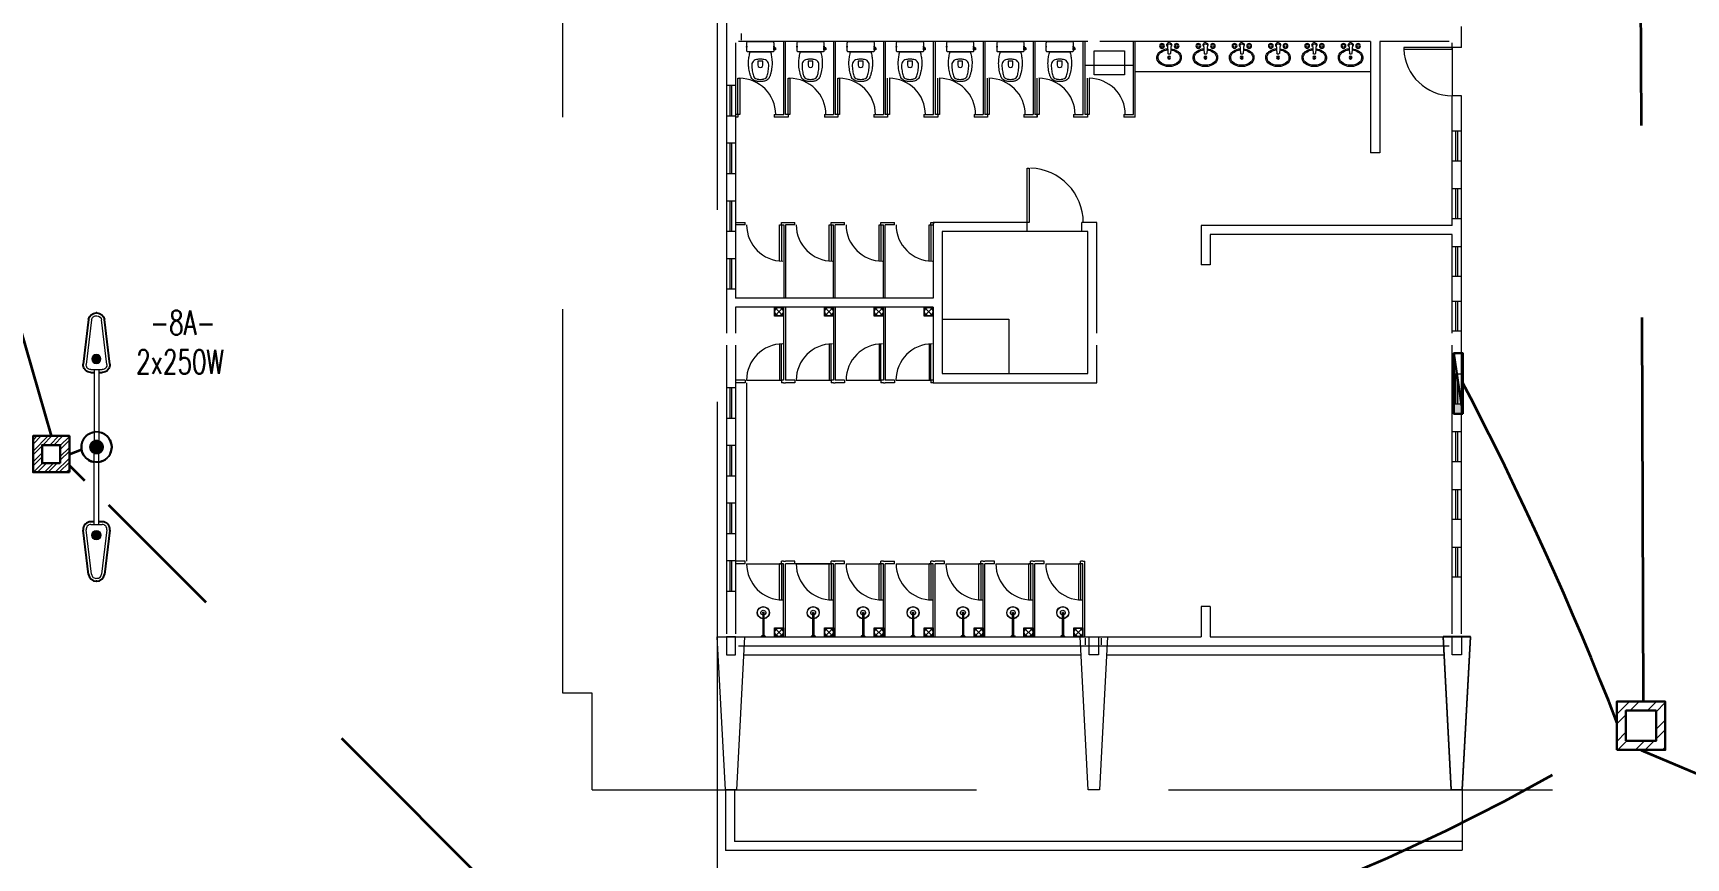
# Model space of a CAD drawing. Header units: millimetres. Extents: x 214 to 1190, y -192 to 1092.
# Drawn here: x 643.88 to 671.2, y 932.6 to 946.25 of the extents above; entities that cross this region are included whole.
import ezdxf

# ---------------------------------------------------------------- set-up
doc = ezdxf.new("R2010")
doc.units = ezdxf.units.MM
doc.linetypes.add('HIDDEN', pattern=[9.525, 6.35, -3.175])
doc.linetypes.add('HIDDEN2', pattern=[4.7625, 3.175, -1.5875])
for name, color, linetype, lineweight in [('I-ARQ', 8, 'Continuous', 0), ('I-CAIXAS', 3, 'Continuous', 30), ('I-ELET_PISO', 5, 'HIDDEN', 35), ('I-LUMINÁRIA_EXT', 4, 'Continuous', 25), ('I-POSTES', 4, 'Continuous', 25), ('I-TEXTOS', 2, 'Continuous', 25)]:
    doc.layers.add(name, color=color, linetype=linetype, lineweight=lineweight)
doc.styles.add('ROMANS', font='ROMANS.SHX', dxfattribs={"height": 0.25})

# ---------------------------------------------------------------- blocks, each defined once
blk = doc.blocks.new('Coval2')
for p, q in [((-0.031, -0.032), (-0.02, -0.178)), ((0.031, -0.032), (0.022, -0.178))]:
    blk.add_line(p, q)
for centre, radius in [((-0.122, -0.056), 0.0398), ((-0.122, -0.056), 0.0218), ((0.12, -0.055), 0.0406), ((0.12, -0.055), 0.0228)]:
    blk.add_circle(centre, radius)
at = {"color": 0}
for radius in [0.0248, 0.0188, 0.0146]:
    blk.add_circle((0.002, -0.248), radius, dxfattribs=at)
for centre, radius, start, end in [((-0.071, -0.251), 0.129, 144.5232, 173.1767), ((-0.077, -0.248), 0.123, 174.4524, 224.3819), ((-0.077, -0.248), 0.103, 174.578, 224.0021), ((-0.071, -0.251), 0.109, 144.8047, 173.0573), ((-0.055, -0.273), 0.155, 120.725, 141.4841), ((-0.055, -0.273), 0.135, 120.5755, 141.2533), ((0.001, -0.349), 0.249, 96.0812, 122.7375), ((0.001, -0.349), 0.229, 96.2293, 122.828), ((0, -0.04), 0.0405, 315.9756, 227.3975), ((0, -0.069), 0.0483, 50.0629, 129.9371), ((0.001, -0.17), 0.0225, 202.02, 337.98), ((0.004, -0.349), 0.229, 57.172, 84.7119), ((0.004, -0.349), 0.249, 57.2625, 84.855), ((0.06, -0.273), 0.135, 38.7467, 59.4245), ((0.06, -0.273), 0.155, 38.5159, 59.275), ((0.081, -0.248), 0.103, 315.9979, 5.422), ((0.076, -0.251), 0.109, 6.9427, 35.1953), ((0.081, -0.248), 0.123, 315.6181, 5.5476), ((0.076, -0.251), 0.129, 6.8233, 35.4768), ((0, -0.148), 0.249, 228.3244, 270.4838), ((0, -0.148), 0.228, 228.5041, 270.4838), ((0.004, -0.148), 0.228, 269.5162, 311.4959), ((0.004, -0.148), 0.249, 269.5162, 311.6756)]:
    blk.add_arc(centre, radius, start, end)
blk = doc.blocks.new('Chuveiro3')
at = {"color": 0}
for p, q in [((-0.01, 0.4), (-0.01, 0.015)), ((0.01, 0.4), (0.01, 0.015)), ((-0.025, 0.015), (-0.04, 0)), ((-0.04, 0), (0.04, 0)), ((-0.025, 0.015), (0.025, 0.015)), ((0.025, 0.015), (0.04, 0))]:
    blk.add_line(p, q, dxfattribs=at)
for radius, start, end in [(0.1, 275.7392, 264.2608), (0.098, 275.7392, 264.2608), (0.04, 284.4775, 255.5225), (0.01, 0, 180)]:
    blk.add_arc((0, 0.4), radius, start, end, dxfattribs=at)
blk = doc.blocks.new('Cxaclop')
at = {"color": 0, "linetype": 'ByBlock'}
for p, q in [((-0.252, -0.102), (-0.236, -0.102)), ((-0.252, -0.102), (-0.252, -0.138)), ((-0.252, -0.138), (-0.236, -0.138)), ((-0.236, -0.138), (-0.236, -0.102))]:
    blk.add_line(p, q, dxfattribs=at)
for p, q in [((-0.222, -0.021), (-0.222, -0.153)), ((-0.205, -0.17), (0.205, -0.17)), ((0.201, 0), (-0.201, 0)), ((0.222, -0.153), (0.222, -0.021))]:
    blk.add_line(p, q)
blk.add_lwpolyline([(-0.236, -0.105), (-0.236, -0.136), (-0.222, -0.136), (-0.222, -0.105)], close=True, dxfattribs=at)
for points in [[(-0.225, -0.076, 0.197763), (-0.225, -0.076, 0.15883), (-0.228, -0.085, 0.161377), (-0.225, -0.094, 0.197763), (-0.225, -0.094), (-0.222, -0.094), (-0.222, -0.076)], [(0.222, -0.076), (0.222, -0.094), (0.225, -0.094, 0.197763), (0.225, -0.094, 0.161404), (0.228, -0.085, 0.158802), (0.225, -0.076, 0.197763), (0.225, -0.076)]]:
    blk.add_lwpolyline(points, format="xyb", close=True, dxfattribs=at)
for points in [[(-0.167, -0.17, -0.003882), (-0.177, -0.205, 0.024258), (-0.19, -0.285, 0.02486), (-0.195, -0.335, 0.033324), (-0.194, -0.385, 0.02486), (-0.191, -0.425, 0.012268), (-0.184, -0.475, 0.015806), (-0.172, -0.525, 0.026699), (-0.157, -0.575, 0.021919), (-0.149, -0.595, 0.174675), (-0.1, -0.643, 0.045452), (-0.07, -0.653, 0.022856), (-0.057, -0.656, 0.041289), (-0.03, -0.66, 0.039166), (-0.025, -0.661, 0.012899), (-0.023, -0.661, 0.04333), (0, -0.661, 0.04333), (0.023, -0.661, 0.052091), (0.03, -0.66, 0.041289), (0.057, -0.656, 0.022856), (0.07, -0.653, 0.045452), (0.1, -0.643, 0.174675), (0.15, -0.595, 0.021919), (0.157, -0.575, 0.026699), (0.173, -0.525, 0.015806), (0.184, -0.475, 0.012268), (0.191, -0.425, 0.02486), (0.194, -0.385, 0.033324), (0.194, -0.335, 0.02486), (0.19, -0.285, 0.024258), (0.177, -0.205, -0.003882), (0.167, -0.17)], [(0.104, -0.313, -0.234638), (0.14, -0.385, -0.044666), (0.132, -0.486, -0.031515), (0.114, -0.566, -0.151063), (0.095, -0.599, -0.148094), (0.059, -0.619, -0.031073), (0.045, -0.621, -0.035055), (0, -0.626, -0.035055), (-0.045, -0.621, -0.031073), (-0.059, -0.619, -0.148094), (-0.095, -0.599, -0.151063), (-0.114, -0.566, -0.031515), (-0.132, -0.486, -0.044666), (-0.14, -0.385, -0.234638), (-0.104, -0.313, -0.129345), (-0.061, -0.296, -0.041331), (0, -0.291, -0.041331), (0.061, -0.296, -0.129345)]]:
    blk.add_lwpolyline(points, format="xyb", close=True)
blk.add_lwpolyline([(0.04, -0.326), (0.04, -0.391, -1.002091), (-0.04, -0.391), (-0.04, -0.326, -0.054282), (0, -0.322, -0.054282), (0.04, -0.326, 1.56536)], format="xyb", dxfattribs=at)
for centre, radius, start, end in [((-0.203, -0.019), 0.019, 84.255, 185.745), ((0.203, -0.019), 0.019, 354.255, 95.745), ((-0.206, -0.154), 0.0164, 178.7026, 272.174), ((0.206, -0.154), 0.0164, 267.826, 1.2974)]:
    blk.add_arc(centre, radius, start, end)
blk = doc.blocks.new('QGBT')
at = {"layer": 'I-CAIXAS'}
blk.add_hatch(color=256, dxfattribs=at).paths.add_polyline_path([(-1, -0.128), (0, -0.128), (0, 0.022)])
blk.add_line((-1, -0.128), (0, 0.022), dxfattribs=at)
blk.add_lwpolyline([(0, 0.022), (-1, 0.022), (-1, -0.128), (0, -0.128)], close=True, dxfattribs=at)
blk = doc.blocks.new('poste 1x400w')
at = {"layer": 'I-LUMINÁRIA_EXT', "linetype": 'Continuous', "lineweight": 0}
blk.add_hatch(color=9, dxfattribs=at).paths.add_polyline_path([(297.622, 60.492, 1), (297.621, 60.323, 1)])
at = {"layer": 'I-LUMINÁRIA_EXT', "color": 9, "linetype": 'Continuous', "lineweight": 0}
for p, q in [((297.581, 60.604), (297.581, 61.894)), ((297.666, 60.604), (297.666, 61.894))]:
    blk.add_line(p, q, dxfattribs=at)
at = {"layer": 'I-LUMINÁRIA_EXT'}
for p, q in [((297.478, 59.685), (297.381, 60.501)), ((297.519, 60.657), (297.581, 60.657)), ((297.666, 60.657), (297.728, 60.657)), ((297.867, 60.501), (297.769, 59.685)), ((297.624, 59.562), (297.617, 59.562)), ((297.631, 59.562), (297.624, 59.562))]:
    blk.add_line(p, q, dxfattribs=at)
at = {"layer": 'I-LUMINÁRIA_EXT', "color": 9, "lineweight": 0}
for p, q in [((297.531, 59.691), (297.434, 60.507)), ((297.519, 60.604), (297.728, 60.604)), ((297.814, 60.507), (297.716, 59.691))]:
    blk.add_line(p, q, dxfattribs=at)
at = {"layer": 'I-LUMINÁRIA_EXT', "color": 9, "linetype": 'Continuous', "lineweight": 0}
blk.add_circle((297.621, 60.408), 0.0845, dxfattribs=at)
at = {"layer": 'I-LUMINÁRIA_EXT'}
for centre, start, end in [((297.519, 60.517), 90, 186.8096), ((297.728, 60.517), 353.1904, 90), ((297.617, 59.701), 186.8096, 270), ((297.631, 59.701), 270, 353.1904)]:
    blk.add_arc(centre, 0.139, start, end, dxfattribs=at)
at = {"layer": 'I-LUMINÁRIA_EXT', "color": 9, "lineweight": 0}
for centre, radius, start, end in [((297.519, 60.517), 0.0861, 90, 186.8096), ((297.728, 60.517), 0.0861, 353.1904, 90), ((297.618, 59.702), 0.0879, 187.2548, 278.2493), ((297.631, 59.701), 0.0861, 270, 353.1904)]:
    blk.add_arc(centre, radius, start, end, dxfattribs=at)
at = {"layer": 'I-POSTES', "linetype": 'Continuous', "const_width": 0.136}
blk.add_lwpolyline([(297.624, 62.095, 1), (297.624, 61.959, 1)], format="xyb", close=True, dxfattribs=at)
at = {"layer": 'I-POSTES'}
for start, end in [(81.1915, 171.1915), (81.1915, 171.1915), (81.1915, 171.1915), (351.1915, 81.1915), (351.1915, 81.1915), (351.1915, 81.1915), (171.1915, 261.1915), (171.1915, 261.1915), (171.1915, 261.1915), (278.8085, 351.1915), (278.8085, 351.1915), (278.8085, 351.1915)]:
    blk.add_arc((297.624, 62.027), 0.279, start, end, dxfattribs=at)
blk = doc.blocks.new('POSTE 250W  1P')
at = {"layer": 'I-POSTES', "xscale": 0.9, "yscale": 0.9, "zscale": 0.9, "rotation": 180}
blk.add_blockref('poste 1x400w', (267.871, 55.829), dxfattribs=at)
at = {"layer": 'I-POSTES', "xscale": -0.9, "yscale": 0.9, "zscale": 0.9}
blk.add_blockref('poste 1x400w', (267.871, -55.82), dxfattribs=at)
blk = doc.blocks.new('30X30')
at = {"layer": 'I-CAIXAS', "lineweight": 0}
h = blk.add_hatch(dxfattribs=at)
h.set_pattern_fill('STEEL', color=9, scale=0.04, style=0)
h.set_pattern_definition([(45, (0, 0), (-0.089803, 0.089803), []), (45, (0, 0.0635), (-0.089803, 0.089803), [])])
h.paths.add_polyline_path([(0.3, 0.3), (-0.3, 0.3), (-0.3, -0.3), (0.3, -0.3)])
h.paths.add_polyline_path([(0.15, -0.15), (-0.15, -0.15), (-0.15, 0.15), (0.15, 0.15)], flags=16)
at = {"layer": 'I-CAIXAS'}
for points in [[(-0.3, 0.3), (0.3, 0.3), (0.3, -0.3), (-0.3, -0.3)], [(-0.15, 0.15), (0.15, 0.15), (0.15, -0.15), (-0.15, -0.15)]]:
    blk.add_lwpolyline(points, close=True, dxfattribs=at)
blk = doc.blocks.new('cxa1')
at = {"layer": 'I-ARQ'}
h = blk.add_hatch(dxfattribs=at)
h.set_pattern_fill('STEEL', color=256, scale=0.1, angle=-90, style=0)
h.set_pattern_definition([(315, (0, 0), (0.224506403027, 0.224506403027), []), (315, (0.15875, -6e-17), (0.224506403027, 0.224506403027), [])])
h.paths.add_polyline_path([(464518.793, 9296201.712), (464518.793, 9296202.512), (464517.993, 9296202.512), (464517.993, 9296201.712)])
h.paths.add_polyline_path([(464518.143, 9296201.862), (464518.143, 9296202.362), (464518.643, 9296202.362), (464518.643, 9296201.862)], flags=16)
at = {"layer": 'I-CAIXAS'}
for points in [[(464518.793, 9296201.712), (464518.793, 9296202.512), (464517.993, 9296202.512), (464517.993, 9296201.712)], [(464518.644, 9296201.862), (464518.644, 9296202.362), (464518.144, 9296202.362), (464518.144, 9296201.862)]]:
    blk.add_lwpolyline(points, close=True, dxfattribs=at)

msp = doc.modelspace()

# ---------------------------------------------------------------- linework, layer by layer
at = {"layer": 'I-ARQ', "linetype": 'HIDDEN'}
for p, q in [((652.641, 935.329), (652.641, 960.129)), ((655.192, 959.199), (655.192, 936.259)), ((655.192, 936.259), (655.191, 927.771)), ((653.125, 935.329), (652.641, 935.329)), ((653.125, 933.729), (653.125, 935.329)), ((653.125, 933.729), (717.692, 933.729))]:
    msp.add_line(p, q, dxfattribs=at)
at = {"layer": 'I-ARQ'}
for p, q in [((655.342, 952.489), (655.342, 941.284)), ((655.587, 946.239), (655.587, 946.129)), ((667.492, 946.059), (667.492, 946.359)), ((667.492, 946.009), (667.492, 946.359)), ((655.492, 946.084), (655.492, 944.899)), ((661.317, 946.109), (655.542, 946.109)), ((656.292, 944.899), (656.292, 946.107)), ((656.322, 944.899), (656.322, 946.107)), ((657.112, 946.109), (657.112, 944.899)), ((657.142, 946.109), (657.142, 944.899)), ((657.937, 946.109), (657.937, 944.899)), ((657.967, 946.109), (657.967, 944.899)), ((658.767, 944.899), (658.767, 946.107)), ((658.797, 944.899), (658.797, 946.107)), ((659.587, 946.109), (659.587, 944.899)), ((659.617, 946.109), (659.617, 944.899)), ((660.412, 946.109), (660.412, 944.899)), ((660.442, 946.109), (660.442, 944.899)), ((661.242, 944.899), (661.242, 946.107)), ((661.272, 944.899), (661.272, 946.107)), ((661.422, 945.558), (661.422, 945.956)), ((661.422, 945.956), (661.922, 945.956)), ((665.992, 946.109), (661.517, 946.109)), ((661.922, 945.956), (661.922, 945.558)), ((662.072, 944.899), (662.072, 946.106)), ((662.102, 944.859), (662.102, 946.106)), ((665.992, 946.109), (665.992, 944.264)), ((667.292, 946.109), (666.142, 946.109)), ((666.142, 946.109), (666.142, 944.264)), ((667.342, 946.009), (667.342, 946.084)), ((667.492, 946.009), (667.342, 946.009)), ((667.342, 946.009), (667.342, 945.209)), ((656.362, 944.899), (656.362, 945.499)), ((656.362, 945.499), (656.392, 945.499)), ((656.392, 945.499), (656.392, 944.899)), ((657.182, 944.899), (657.182, 945.499)), ((657.182, 945.499), (657.212, 945.499)), ((657.212, 945.499), (657.212, 944.899)), ((658.007, 944.899), (658.007, 945.499)), ((658.037, 945.499), (658.037, 944.899)), ((658.837, 944.899), (658.837, 945.499)), ((658.867, 945.499), (658.867, 944.899)), ((659.657, 944.899), (659.657, 945.499)), ((659.687, 945.499), (659.687, 944.899)), ((660.482, 944.859), (660.482, 945.499)), ((660.512, 945.499), (660.512, 944.899)), ((661.312, 944.899), (661.312, 945.499)), ((661.342, 945.499), (661.342, 944.899)), ((661.672, 945.558), (661.422, 945.558)), ((661.922, 945.558), (661.672, 945.558)), ((665.992, 945.607), (662.102, 945.607)), ((663.137, 945.607), (663.107, 945.607)), ((667.492, 945.209), (667.342, 945.209)), ((667.342, 943.064), (667.342, 945.209)), ((667.492, 936.309), (667.492, 945.209)), ((655.532, 944.899), (655.492, 944.899)), ((655.492, 944.899), (655.492, 941.864)), ((655.532, 944.859), (655.492, 944.859)), ((655.532, 944.899), (655.532, 944.859)), ((656.132, 944.899), (656.292, 944.899)), ((656.132, 944.899), (656.132, 944.859)), ((656.362, 944.859), (656.132, 944.859)), ((656.322, 944.859), (656.292, 944.859)), ((656.362, 944.899), (656.322, 944.899)), ((656.362, 944.899), (656.362, 944.859)), ((656.392, 944.899), (656.362, 944.899)), ((656.962, 944.899), (657.112, 944.899)), ((656.962, 944.899), (656.962, 944.859)), ((657.182, 944.859), (656.962, 944.859)), ((657.182, 944.899), (657.142, 944.899)), ((657.182, 944.899), (657.182, 944.859)), ((657.212, 944.899), (657.182, 944.899)), ((657.782, 944.899), (657.937, 944.899)), ((657.782, 944.899), (657.782, 944.859)), ((657.942, 944.859), (657.782, 944.859)), ((658.007, 944.859), (657.787, 944.859)), ((658.007, 944.899), (657.967, 944.899)), ((658.007, 944.899), (658.007, 944.859)), ((658.037, 944.899), (658.007, 944.899)), ((658.607, 944.899), (658.767, 944.899)), ((658.607, 944.899), (658.607, 944.859)), ((658.767, 944.859), (658.607, 944.859)), ((658.837, 944.859), (658.617, 944.859)), ((658.837, 944.899), (658.797, 944.899)), ((658.837, 944.899), (658.837, 944.859)), ((658.867, 944.899), (658.837, 944.899)), ((659.437, 944.899), (659.587, 944.899)), ((659.437, 944.899), (659.437, 944.859)), ((659.597, 944.859), (659.437, 944.859)), ((659.657, 944.859), (659.437, 944.859)), ((659.657, 944.899), (659.617, 944.899)), ((659.657, 944.899), (659.657, 944.859)), ((659.687, 944.899), (659.657, 944.899)), ((660.257, 944.899), (660.412, 944.899)), ((660.257, 944.899), (660.257, 944.859)), ((660.417, 944.859), (660.257, 944.859)), ((660.482, 944.859), (660.262, 944.859)), ((660.482, 944.899), (660.442, 944.899)), ((660.482, 944.899), (660.482, 944.859)), ((660.512, 944.899), (660.482, 944.899)), ((661.082, 944.899), (661.242, 944.899)), ((661.082, 944.899), (661.082, 944.859)), ((661.242, 944.859), (661.082, 944.859)), ((661.312, 944.859), (661.092, 944.859)), ((661.312, 944.899), (661.272, 944.899)), ((661.312, 944.899), (661.312, 944.859)), ((661.342, 944.899), (661.312, 944.899)), ((661.912, 944.899), (662.072, 944.899)), ((661.912, 944.899), (661.912, 944.859)), ((662.102, 944.859), (661.912, 944.859)), ((666.142, 944.264), (665.992, 944.264)), ((655.492, 943.114), (655.652, 943.114)), ((655.652, 943.074), (655.492, 943.074)), ((655.652, 943.074), (655.652, 943.114)), ((656.222, 943.074), (656.252, 943.074)), ((656.222, 942.474), (656.222, 943.074)), ((656.252, 943.074), (656.252, 943.114)), ((656.252, 943.114), (656.292, 943.114)), ((656.252, 943.074), (656.292, 943.074)), ((656.252, 943.074), (656.252, 942.474)), ((656.292, 943.114), (656.322, 943.114)), ((656.292, 943.074), (656.292, 941.864)), ((656.312, 943.114), (656.472, 943.114)), ((656.322, 943.074), (656.322, 941.864)), ((656.472, 943.074), (656.322, 943.074)), ((656.472, 943.074), (656.472, 943.114)), ((657.042, 943.074), (657.072, 943.074)), ((657.042, 942.474), (657.042, 943.074)), ((657.072, 943.074), (657.072, 943.114)), ((657.072, 943.114), (657.112, 943.114)), ((657.072, 943.074), (657.112, 943.074)), ((657.072, 943.074), (657.072, 942.474)), ((657.112, 943.114), (657.142, 943.114)), ((657.112, 943.114), (657.142, 943.114)), ((657.112, 941.862), (657.112, 943.074)), ((657.137, 943.114), (657.297, 943.114)), ((657.142, 941.862), (657.142, 943.074)), ((657.297, 943.074), (657.142, 943.074)), ((657.297, 943.074), (657.297, 943.114)), ((657.867, 943.074), (657.897, 943.074)), ((657.867, 942.474), (657.867, 943.074)), ((657.897, 943.074), (657.897, 943.114)), ((657.897, 943.114), (657.937, 943.114)), ((657.897, 943.074), (657.937, 943.074)), ((657.897, 943.074), (657.897, 942.474)), ((657.937, 943.114), (657.967, 943.114)), ((657.937, 943.114), (657.967, 943.114)), ((657.937, 941.862), (657.937, 943.074)), ((657.962, 943.114), (658.122, 943.114)), ((657.967, 941.862), (657.967, 943.074)), ((658.122, 943.074), (657.967, 943.074)), ((658.122, 943.074), (658.122, 943.114)), ((658.692, 943.074), (658.722, 943.074)), ((658.692, 942.474), (658.692, 943.074)), ((658.722, 943.074), (658.722, 943.114)), ((658.722, 943.114), (658.762, 943.114)), ((658.722, 943.074), (658.762, 943.074)), ((658.722, 943.074), (658.722, 942.474)), ((658.757, 943.114), (658.787, 943.114)), ((660.317, 943.114), (658.762, 943.114)), ((658.762, 943.114), (658.762, 941.864)), ((658.762, 943.064), (658.762, 943.074)), ((660.317, 942.964), (658.912, 942.964)), ((658.912, 942.964), (658.912, 940.614)), ((660.317, 942.964), (660.317, 943.114)), ((661.217, 942.964), (660.317, 942.964)), ((661.467, 943.114), (661.217, 943.114)), ((661.217, 942.964), (661.217, 943.114)), ((661.317, 942.964), (661.217, 942.964)), ((661.317, 940.614), (661.317, 942.964)), ((661.467, 941.284), (661.467, 943.114)), ((667.342, 943.064), (663.192, 943.064)), ((663.192, 943.064), (663.192, 942.414)), ((667.342, 942.914), (663.342, 942.914)), ((663.342, 942.914), (663.342, 942.414)), ((667.342, 941.284), (667.342, 942.914)), ((663.342, 942.414), (663.192, 942.414)), ((658.762, 941.864), (655.492, 941.864)), ((658.762, 941.714), (655.492, 941.714)), ((655.492, 941.714), (655.492, 941.284)), ((656.287, 941.564), (656.137, 941.714)), ((656.287, 941.714), (656.137, 941.564)), ((656.287, 941.716), (656.287, 940.504)), ((656.317, 941.716), (656.317, 940.504)), ((657.112, 941.564), (656.962, 941.714)), ((657.112, 941.714), (656.962, 941.564)), ((657.112, 941.716), (657.112, 940.504)), ((657.142, 941.716), (657.142, 940.504)), ((657.937, 941.564), (657.787, 941.714)), ((657.937, 941.714), (657.787, 941.564)), ((657.937, 941.716), (657.937, 940.504)), ((657.967, 941.716), (657.967, 940.504)), ((658.762, 941.564), (658.612, 941.714)), ((658.762, 941.714), (658.612, 941.564)), ((658.762, 941.714), (658.762, 940.464)), ((658.912, 941.516), (660.012, 941.516)), ((660.012, 941.516), (660.012, 940.614)), ((655.342, 941.084), (655.342, 936.309)), ((655.492, 941.084), (655.492, 936.309)), ((656.222, 941.106), (656.222, 940.504)), ((656.252, 940.504), (656.252, 941.106)), ((657.042, 941.106), (657.042, 940.504)), ((657.072, 940.504), (657.072, 941.106)), ((657.867, 941.106), (657.867, 940.504)), ((657.897, 940.504), (657.897, 941.106)), ((658.692, 941.106), (658.692, 940.504)), ((658.722, 940.504), (658.722, 941.106)), ((661.467, 940.464), (661.467, 941.084)), ((667.342, 936.309), (667.342, 941.084)), ((655.652, 940.504), (655.492, 940.504)), ((655.652, 940.504), (655.652, 940.464)), ((655.677, 940.504), (656.247, 940.504)), ((656.222, 940.504), (656.252, 940.504)), ((656.287, 940.504), (656.252, 940.504)), ((656.252, 940.504), (656.252, 940.464)), ((656.472, 940.504), (656.317, 940.504)), ((656.472, 940.505), (656.472, 940.464)), ((656.497, 940.504), (657.067, 940.504)), ((657.042, 940.504), (657.072, 940.504)), ((657.112, 940.504), (657.072, 940.504)), ((657.072, 940.504), (657.072, 940.464)), ((657.297, 940.504), (657.142, 940.504)), ((657.297, 940.504), (657.297, 940.464)), ((657.322, 940.504), (657.892, 940.504)), ((657.867, 940.504), (657.897, 940.504)), ((657.937, 940.504), (657.897, 940.504)), ((657.897, 940.504), (657.897, 940.464)), ((658.122, 940.504), (657.967, 940.504)), ((658.122, 940.504), (658.122, 940.464)), ((658.147, 940.504), (658.717, 940.504)), ((658.692, 940.504), (658.722, 940.504)), ((658.762, 940.504), (658.722, 940.504)), ((658.722, 940.504), (658.722, 940.464)), ((658.912, 940.614), (661.317, 940.614)), ((655.652, 940.464), (655.492, 940.464)), ((655.677, 940.464), (655.677, 937.509)), ((656.287, 940.464), (656.252, 940.464)), ((656.287, 940.464), (656.317, 940.464)), ((656.472, 940.464), (656.317, 940.464)), ((657.112, 940.464), (657.072, 940.464)), ((657.112, 940.464), (657.142, 940.464)), ((657.297, 940.464), (657.142, 940.464)), ((657.937, 940.464), (657.897, 940.464)), ((657.937, 940.464), (657.967, 940.464)), ((658.122, 940.464), (657.967, 940.464)), ((658.762, 940.464), (658.722, 940.464)), ((658.762, 940.464), (661.467, 940.464)), ((655.652, 937.509), (655.492, 937.509)), ((655.652, 937.469), (655.492, 937.469)), ((655.652, 937.469), (655.652, 937.509)), ((655.677, 937.469), (656.247, 937.469)), ((656.287, 937.469), (656.222, 937.469)), ((656.222, 936.869), (656.222, 937.469)), ((656.222, 937.469), (656.252, 937.469)), ((656.287, 937.509), (656.252, 937.509)), ((656.252, 937.469), (656.252, 937.509)), ((656.252, 937.469), (656.252, 936.869)), ((656.287, 937.509), (656.317, 937.509)), ((656.287, 936.259), (656.287, 937.469)), ((656.472, 937.509), (656.317, 937.509)), ((657.112, 937.469), (656.317, 937.469)), ((656.317, 936.259), (656.317, 937.469)), ((656.472, 937.468), (656.472, 937.509)), ((656.497, 937.469), (657.067, 937.469)), ((657.042, 936.869), (657.042, 937.469)), ((657.042, 937.469), (657.072, 937.469)), ((657.072, 937.469), (657.072, 937.509)), ((657.297, 937.509), (657.072, 937.509)), ((657.072, 937.469), (657.072, 936.869)), ((657.112, 937.509), (657.142, 937.509)), ((657.112, 936.259), (657.112, 937.469)), ((657.142, 936.259), (657.142, 937.469)), ((657.297, 937.469), (657.142, 937.469)), ((657.297, 937.469), (657.297, 937.509)), ((657.322, 937.469), (657.892, 937.469)), ((657.937, 937.469), (657.867, 937.469)), ((657.867, 936.869), (657.867, 937.469)), ((657.867, 937.469), (657.897, 937.469)), ((657.937, 937.509), (657.897, 937.509)), ((657.897, 937.469), (657.897, 937.509)), ((657.897, 937.469), (657.897, 936.869)), ((657.937, 937.509), (658.122, 937.509)), ((657.937, 936.259), (657.937, 937.469)), ((657.967, 936.259), (657.967, 937.469)), ((658.122, 937.469), (657.967, 937.469)), ((658.122, 937.469), (658.122, 937.509)), ((658.147, 937.469), (658.717, 937.469)), ((658.762, 937.469), (658.692, 937.469)), ((658.692, 936.869), (658.692, 937.469)), ((658.692, 937.469), (658.722, 937.469)), ((658.762, 937.509), (658.722, 937.509)), ((658.722, 937.469), (658.722, 937.509)), ((658.722, 937.469), (658.722, 936.869)), ((658.762, 937.509), (658.792, 937.509)), ((658.762, 936.259), (658.762, 937.469)), ((658.947, 937.509), (658.792, 937.509)), ((658.792, 936.259), (658.792, 937.469)), ((658.947, 937.469), (658.792, 937.469)), ((658.947, 937.468), (658.947, 937.509)), ((658.972, 937.469), (659.542, 937.469)), ((659.587, 937.469), (659.517, 937.469)), ((659.517, 936.869), (659.517, 937.469)), ((659.517, 937.469), (659.547, 937.469)), ((659.587, 937.509), (659.547, 937.509)), ((659.547, 937.469), (659.547, 937.509)), ((659.547, 937.469), (659.547, 936.869)), ((659.587, 937.509), (659.617, 937.509)), ((659.587, 936.259), (659.587, 937.469)), ((659.772, 937.509), (659.617, 937.509)), ((659.617, 936.259), (659.617, 937.469)), ((659.772, 937.469), (659.617, 937.469)), ((659.772, 937.469), (659.772, 937.509)), ((659.797, 937.469), (660.367, 937.469)), ((660.412, 937.469), (660.342, 937.469)), ((660.342, 936.869), (660.342, 937.469)), ((660.342, 937.469), (660.372, 937.469)), ((660.412, 937.509), (660.372, 937.509)), ((660.372, 937.469), (660.372, 937.509)), ((660.372, 937.469), (660.372, 936.869)), ((660.412, 937.509), (660.442, 937.509)), ((660.412, 936.259), (660.412, 937.469)), ((660.597, 937.509), (660.442, 937.509)), ((660.442, 936.259), (660.442, 937.469)), ((660.597, 937.469), (660.442, 937.469)), ((660.597, 937.469), (660.597, 937.509)), ((660.622, 937.469), (661.192, 937.469)), ((661.237, 937.469), (661.167, 937.469)), ((661.167, 936.869), (661.167, 937.469)), ((661.167, 937.469), (661.197, 937.469)), ((661.237, 937.509), (661.197, 937.509)), ((661.197, 937.469), (661.197, 937.509)), ((661.197, 937.469), (661.197, 936.869)), ((661.237, 937.509), (661.267, 937.509)), ((661.237, 936.259), (661.237, 937.469)), ((661.267, 936.259), (661.267, 937.509)), ((663.192, 936.759), (663.192, 936.259)), ((663.342, 936.759), (663.192, 936.759)), ((663.342, 936.759), (663.342, 936.259)), ((656.287, 936.259), (656.137, 936.409)), ((656.287, 936.409), (656.137, 936.259)), ((657.112, 936.259), (656.962, 936.409)), ((657.112, 936.409), (656.962, 936.259)), ((657.937, 936.259), (657.787, 936.409)), ((657.937, 936.409), (657.787, 936.259)), ((658.762, 936.259), (658.612, 936.409)), ((658.762, 936.409), (658.612, 936.259)), ((659.587, 936.259), (659.437, 936.409)), ((659.587, 936.409), (659.437, 936.259)), ((660.412, 936.259), (660.262, 936.409)), ((660.412, 936.409), (660.262, 936.259)), ((661.237, 936.259), (661.087, 936.409)), ((661.237, 936.409), (661.087, 936.259)), ((655.542, 936.259), (661.317, 936.259)), ((655.542, 936.109), (667.292, 936.109)), ((661.272, 936.239), (661.272, 936.129)), ((661.517, 936.259), (663.192, 936.259)), ((661.537, 936.239), (661.537, 936.129)), ((663.342, 936.259), (667.292, 936.259)), ((667.244, 936.259), (667.244, 936.259)), ((655.626, 935.959), (661.207, 935.959)), ((661.626, 935.959), (667.207, 935.959)), ((655.325, 933.729), (655.325, 932.725)), ((655.475, 933.729), (655.475, 932.875)), ((667.508, 933.729), (667.508, 932.729)), ((655.475, 932.879), (661.75, 932.879)), ((661.75, 932.879), (667.508, 932.879)), ((655.325, 932.729), (661.55, 932.729)), ((661.55, 932.729), (667.508, 932.729))]:
    msp.add_line(p, q, dxfattribs=at)
at = {"layer": 'I-ARQ', "linetype": 'HIDDEN2', "ltscale": 0.5}
for p, q in [((662.072, 945.709), (661.272, 945.709)), ((655.532, 944.899), (655.532, 945.499)), ((655.532, 945.499), (655.562, 945.499)), ((655.562, 945.499), (655.562, 944.899)), ((655.492, 945.379), (655.342, 945.379)), ((655.402, 945.379), (655.402, 944.879)), ((655.432, 944.879), (655.432, 945.379)), ((655.342, 944.879), (655.492, 944.879)), ((655.562, 944.899), (655.532, 944.899)), ((667.342, 944.629), (667.492, 944.629)), ((667.402, 944.129), (667.402, 944.629)), ((667.432, 944.129), (667.432, 944.629)), ((655.492, 944.424), (655.342, 944.424)), ((655.402, 944.424), (655.402, 943.924)), ((655.432, 943.924), (655.432, 944.424)), ((667.492, 944.129), (667.342, 944.129)), ((655.342, 943.924), (655.492, 943.924)), ((667.342, 943.674), (667.492, 943.674)), ((667.402, 943.174), (667.402, 943.674)), ((667.432, 943.174), (667.432, 943.674)), ((655.492, 943.469), (655.342, 943.469)), ((655.402, 943.469), (655.402, 942.969)), ((655.432, 942.969), (655.432, 943.469)), ((655.342, 942.969), (655.492, 942.969)), ((667.492, 943.174), (667.342, 943.174)), ((667.342, 942.719), (667.492, 942.719)), ((667.402, 942.219), (667.402, 942.719)), ((667.432, 942.219), (667.432, 942.719)), ((655.492, 942.514), (655.342, 942.514)), ((655.402, 942.514), (655.402, 942.014)), ((655.432, 942.014), (655.432, 942.514)), ((667.492, 942.219), (667.342, 942.219)), ((655.342, 942.014), (655.492, 942.014)), ((667.342, 941.814), (667.492, 941.814)), ((667.402, 941.314), (667.402, 941.814)), ((667.432, 941.314), (667.432, 941.814)), ((667.492, 941.314), (667.342, 941.314)), ((667.342, 940.609), (667.492, 940.609)), ((667.342, 940.609), (667.492, 940.609)), ((667.402, 940.109), (667.402, 940.609)), ((667.402, 940.109), (667.402, 940.609)), ((667.432, 940.109), (667.432, 940.609)), ((667.432, 940.109), (667.432, 940.609)), ((655.492, 940.379), (655.342, 940.379)), ((655.402, 940.379), (655.402, 939.879)), ((655.432, 939.879), (655.432, 940.379)), ((667.492, 940.109), (667.342, 940.109)), ((667.492, 940.109), (667.342, 940.109)), ((655.342, 939.879), (655.492, 939.879)), ((667.342, 939.654), (667.492, 939.654)), ((667.402, 939.154), (667.402, 939.654)), ((667.432, 939.154), (667.432, 939.654)), ((655.492, 939.424), (655.342, 939.424)), ((655.402, 939.424), (655.402, 938.924)), ((655.432, 938.924), (655.432, 939.424)), ((667.492, 939.154), (667.342, 939.154)), ((655.342, 938.924), (655.492, 938.924)), ((667.342, 938.699), (667.492, 938.699)), ((667.402, 938.199), (667.402, 938.699)), ((667.432, 938.199), (667.432, 938.699)), ((655.492, 938.469), (655.342, 938.469)), ((655.402, 938.469), (655.402, 937.969)), ((655.432, 937.969), (655.432, 938.469)), ((667.492, 938.199), (667.342, 938.199)), ((655.342, 937.969), (655.492, 937.969)), ((667.342, 937.744), (667.492, 937.744)), ((667.402, 937.244), (667.402, 937.744)), ((667.432, 937.244), (667.432, 937.744)), ((655.492, 937.514), (655.342, 937.514)), ((655.402, 937.514), (655.402, 937.014)), ((655.432, 937.014), (655.432, 937.514)), ((667.492, 937.244), (667.342, 937.244)), ((655.342, 937.014), (655.492, 937.014))]:
    msp.add_line(p, q, dxfattribs=at)
at = {"layer": 'I-ARQ'}
for points in [[(667.342, 946.009), (666.542, 946.009), (666.542, 945.979), (667.342, 945.979)], [(660.317, 943.114), (660.317, 944.014), (660.347, 944.014), (660.347, 943.114)], [(660.317, 943.114), (660.317, 944.014), (660.347, 944.014), (660.347, 943.114)], [(656.137, 941.564), (656.137, 941.714), (656.287, 941.714), (656.287, 941.564)], [(656.962, 941.564), (656.962, 941.714), (657.112, 941.714), (657.112, 941.564)], [(657.787, 941.564), (657.787, 941.714), (657.937, 941.714), (657.937, 941.564)], [(658.612, 941.564), (658.612, 941.714), (658.762, 941.714), (658.762, 941.564)], [(656.137, 936.259), (656.137, 936.409), (656.287, 936.409), (656.287, 936.259)], [(656.962, 936.259), (656.962, 936.409), (657.112, 936.409), (657.112, 936.259)], [(657.787, 936.259), (657.787, 936.409), (657.937, 936.409), (657.937, 936.259)], [(658.612, 936.259), (658.612, 936.409), (658.762, 936.409), (658.762, 936.259)], [(659.437, 936.259), (659.437, 936.409), (659.587, 936.409), (659.587, 936.259)], [(660.262, 936.259), (660.262, 936.409), (660.412, 936.409), (660.412, 936.259)], [(661.087, 936.259), (661.087, 936.409), (661.237, 936.409), (661.237, 936.259)], [(655.642, 936.259), (655.508, 933.729), (655.325, 933.729), (655.192, 936.259)], [(667.325, 933.733), (667.508, 933.733), (667.642, 936.263), (667.192, 936.263)], [(667.642, 936.259), (667.508, 933.729), (667.325, 933.729), (667.192, 936.259)]]:
    msp.add_lwpolyline(points, close=True, dxfattribs=at)
for points in [[(655.492, 936.259), (655.342, 936.259), (655.342, 935.959), (655.492, 935.959), (655.492, 936.259)], [(661.192, 936.259), (661.642, 936.259), (661.508, 933.729), (661.325, 933.729), (661.192, 936.259)], [(661.341, 935.959), (661.341, 936.259), (661.491, 936.259), (661.491, 935.959), (661.341, 935.959)], [(667.492, 936.259), (667.492, 935.959), (667.342, 935.959), (667.342, 936.263), (667.492, 936.263)]]:
    msp.add_lwpolyline(points, dxfattribs=at)
for centre in [(656.212, 941.639), (657.037, 941.639), (657.862, 941.639), (658.687, 941.639), (656.212, 936.334), (657.037, 936.334), (657.862, 936.334), (658.687, 936.334), (659.512, 936.334), (660.337, 936.334), (661.162, 936.334)]:
    msp.add_circle(centre, 0.07, dxfattribs=at)
for centre, radius, start, end in [((667.342, 946.01), 0.801, 182.2184, 269.971), ((655.557, 944.899), 0.6, 0, 90), ((656.387, 944.899), 0.6, 0, 90), ((657.207, 944.899), 0.6, 0, 90), ((658.032, 944.899), 0.6, 0, 90), ((658.862, 944.899), 0.6, 0, 90), ((659.682, 944.899), 0.6, 0, 90), ((660.507, 944.899), 0.6, 0, 90), ((661.337, 944.899), 0.6, 0, 90), ((660.341, 943.113), 0.901, 0.0238, 88.0341), ((660.341, 943.113), 0.901, 0.0238, 88.0341), ((656.277, 943.074), 0.6, 180, 270), ((657.097, 943.074), 0.6, 180, 270), ((657.922, 943.074), 0.6, 180, 270), ((658.747, 943.074), 0.6, 180, 270), ((656.278, 940.504), 0.602, 90.1511, 180.0258), ((657.098, 940.504), 0.602, 90.1511, 180.0258), ((657.923, 940.504), 0.602, 90.1511, 180.0258), ((658.748, 940.504), 0.602, 90.1511, 180.0258), ((656.277, 937.469), 0.6, 180, 270), ((657.097, 937.469), 0.6, 180, 270), ((657.922, 937.469), 0.6, 180, 270), ((658.747, 937.469), 0.6, 180, 270), ((659.572, 937.469), 0.6, 180, 270), ((660.397, 937.469), 0.6, 180, 270), ((661.222, 937.469), 0.6, 180, 270)]:
    msp.add_arc(centre, radius, start, end, dxfattribs=at)
at = {"layer": 'I-ELET_PISO'}
for p, q in [((635.457, 969.964), (644.181, 939.582)), ((670.503, 935.193), (670.398, 963.209)), ((644.481, 939.282), (644.682, 939.361)), ((644.736, 938.838), (644.481, 939.094)), ((653.47, 930.084), (645.135, 938.439))]:
    msp.add_line(p, q, dxfattribs=at)
for centre, radius, start, end in [((617.876, 914.546), 55.997, 21.2407, 27.5752), ((652.32, 963.766), 34.144, 272.6003, 301.3242), ((694.03, 988.172), 58.722, 246.34175, 268.82438)]:
    msp.add_arc(centre, radius, start, end, dxfattribs=at)

# ---------------------------------------------------------------- block references
at = {"layer": 'I-ARQ', "xscale": -1}
for name, p in [('Cxaclop', (655.903, 946.107)), ('Cxaclop', (656.733, 946.107)), ('Cxaclop', (657.563, 946.107)), ('Cxaclop', (658.378, 946.107)), ('Cxaclop', (659.208, 946.107)), ('Cxaclop', (660.038, 946.107)), ('Cxaclop', (660.853, 946.107)), ('Coval2', (662.663, 946.09)), ('Coval2', (663.263, 946.09)), ('Coval2', (663.863, 946.09)), ('Coval2', (664.463, 946.09)), ('Coval2', (665.063, 946.09)), ('Coval2', (665.663, 946.09)), ('Chuveiro3', (655.953, 936.259)), ('Chuveiro3', (656.778, 936.259)), ('Chuveiro3', (657.603, 936.259)), ('Chuveiro3', (658.428, 936.259)), ('Chuveiro3', (659.253, 936.259)), ('Chuveiro3', (660.078, 936.259)), ('Chuveiro3', (660.903, 936.259))]:
    msp.add_blockref(name, p, dxfattribs=at)
at = {"layer": 'I-CAIXAS'}
for name, p, rotation in [('QGBT', (667.495, 939.951), 270), ('30X30', (644.181, 939.282), 180), ('cxa1', (-9295531.651, 465453.182), 270)]:
    msp.add_blockref(name, p, dxfattribs=dict(at, rotation=rotation))
at = {"layer": 'I-LUMINÁRIA_EXT', "xscale": -1}
msp.add_blockref('POSTE 250W  1P', (644.94, 939.394), dxfattribs=at)

# ---------------------------------------------------------------- texts
at = {"layer": 'I-TEXTOS', "style": 'ROMANS', "width": 0.7}
for s, p in [('-8A-', (645.818, 941.257, -1199.784)), ('2x250W', (645.585, 940.609, -399.928))]:
    msp.add_text(s, height=0.4, dxfattribs=at).set_placement(p)

doc.saveas('drawing.dxf')
